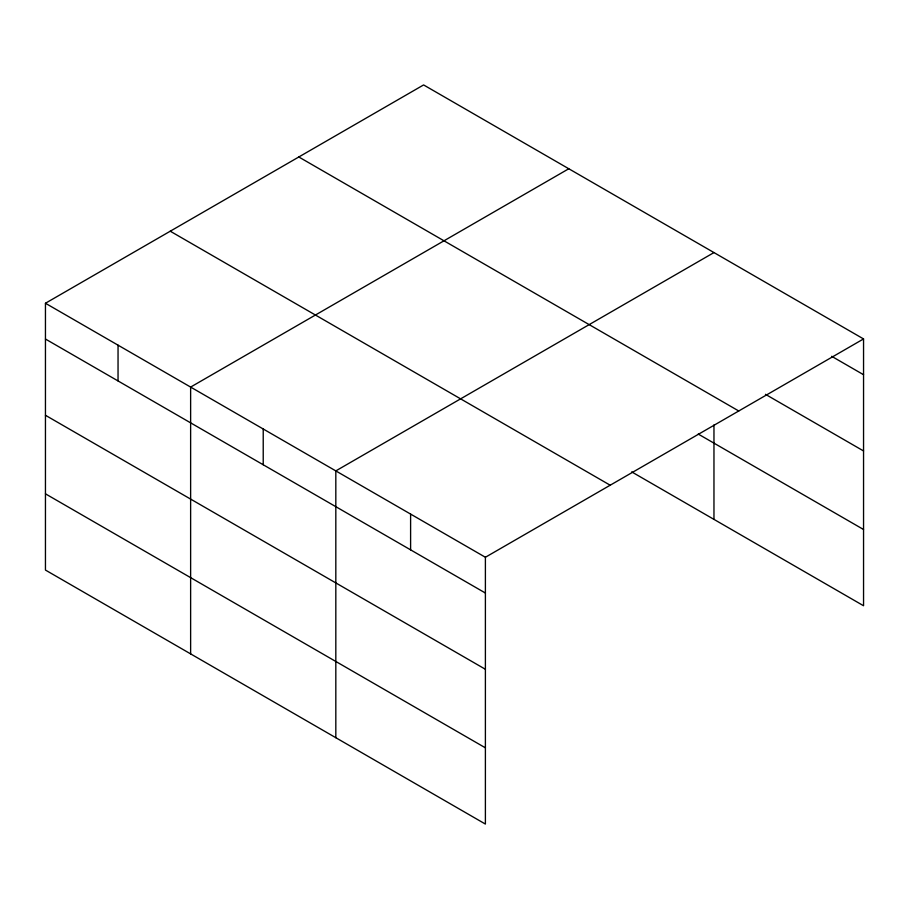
<?xml version="1.0" encoding="UTF-8"?>
<svg xmlns="http://www.w3.org/2000/svg" width="909" height="909" viewBox="0 0 909 909"><rect width="100%" height="100%" fill="white"/><g stroke="black" fill="none" stroke-linecap="round" stroke-linejoin="round"><path stroke-width="1.36" d="M45.45 303.254L485.395 557.262L485.395 824.065L45.45 570.068L45.45 303.254L423.605 84.935L863.55 338.932L863.55 605.746L631.698 471.885M568.784 168.756L190.629 387.075L190.629 653.889M713.963 252.577L335.819 470.896L335.819 737.71M485.395 557.262L863.55 338.932M831.667 356.305L863.55 374.713M765.458 394.324L863.55 450.955M298.811 156.984L738.756 410.982M698.237 434.059L863.55 529.504M170.244 231.204L610.189 485.213M45.45 339.034L485.395 593.032M45.45 415.277L485.395 669.274M45.45 493.826L485.395 747.823M713.963 424.912L713.963 519.38M410.607 514.074L410.607 549.854M263.224 428.991L263.224 464.76M118.045 345.17L118.045 380.939"/></g></svg>
